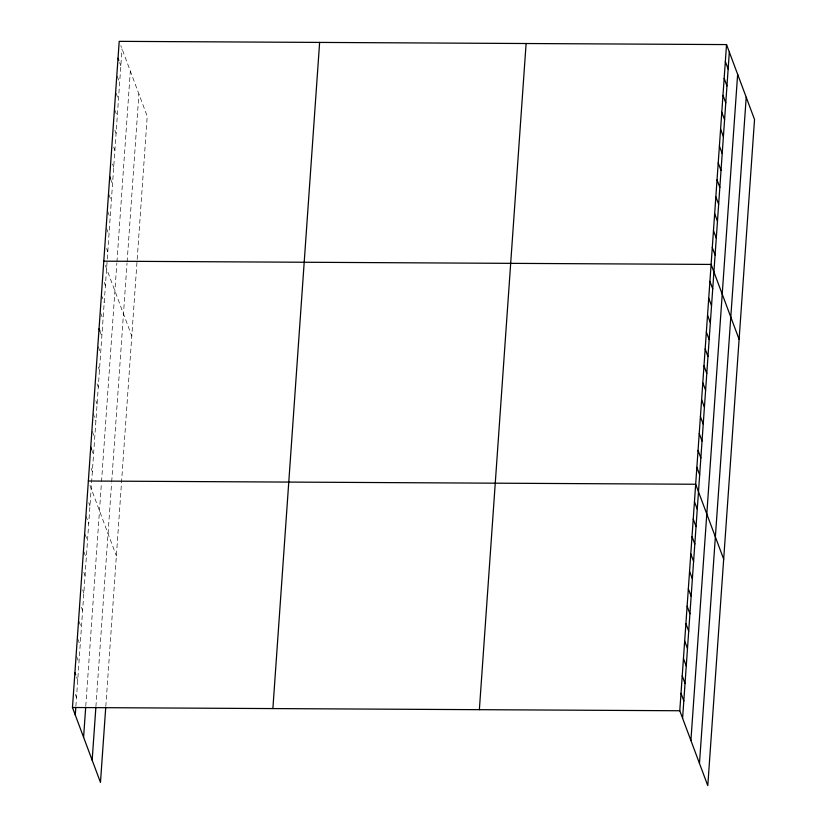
<?xml version="1.0" encoding="UTF-8"?>
<svg xmlns="http://www.w3.org/2000/svg" width="827" height="827" viewBox="0 0 827 827"><rect width="100%" height="100%" fill="white"/><g stroke="black" fill="none" stroke-linecap="round" stroke-linejoin="round"><path stroke-width="0.62" stroke-dasharray="4.13 3.1" d="M75.888 706.299L107.179 260.226M107.262 259.016L122.014 48.855M85.77 706.144L101.432 482.978M101.514 481.769L116.855 263.141M116.938 261.942L130.325 71.091M95.911 706.651L111.604 482.947M111.697 481.738L127.027 263.11M127.12 261.901L138.895 94.009M105.804 706.496L147.216 116.256L120.814 45.64M119.626 62.552L120.825 65.767M117.238 76.239L119.636 82.669M116.049 93.151L118.457 99.581M114.86 110.063L117.269 116.493M114.881 130.19L116.08 133.405M113.692 147.103L114.891 150.318M112.503 164.004L113.702 167.219M110.518 178.777L112.524 184.132M108.926 194.614L111.335 201.044M107.748 211.526L110.146 217.956M106.559 228.438L108.957 234.868M106.569 248.555L107.779 251.77M105.391 265.467L131.793 336.082M104.202 282.379L105.401 285.594M101.411 295.001L104.212 302.506M100.625 312.988L103.034 319.418M99.84 330.965L101.845 336.32M98.248 346.802L100.656 353.232M98.268 366.93L99.467 370.145M97.079 383.842L98.279 387.057M95.891 400.754L97.1 403.969M93.11 413.376L95.911 420.871M92.324 431.353L94.723 437.783M91.539 449.34L93.534 454.695M91.146 468.392L92.355 471.607M89.967 485.304L116.369 555.92M88.737 502.723L89.947 505.938M85.915 515.862L88.716 523.357M85.098 534.356L87.497 540.786M83.868 551.774L86.277 558.204M83.847 572.408L85.057 575.633M82.628 589.837L83.827 593.052M81.408 607.256L82.607 610.471M78.978 621.47L81.387 627.9M77.759 638.889L80.167 645.318M76.539 656.307L78.937 662.737M76.518 676.951L77.717 680.166M75.298 694.37L76.498 697.585"/><path stroke-width="1.24" d="M105.711 707.747L100.47 782.414L72.466 707.509L119.212 41.35L726.53 44.586L754.534 119.491L707.788 785.65L679.784 710.744L726.53 44.586M75.278 715.014L75.795 707.54M83.589 737.25L85.688 707.385M92.159 760.168L95.829 707.902M272.879 708.574L319.625 42.415M479.371 709.68L526.106 43.521M682.595 718.249L729.331 52.091M690.907 740.496L737.643 74.337M699.477 763.404L746.212 97.255M103.788 261.177L711.106 264.423L739.111 339.328M88.355 481.014L695.683 484.25L723.687 559.155M72.466 707.509L679.784 710.744M725.341 61.498L728.142 69.003M724.152 78.41L726.954 85.915M722.963 95.322L725.775 102.827M721.785 112.234L724.586 119.729M720.596 129.136L723.398 136.641M719.407 146.048L722.209 153.553M718.218 162.96L721.03 170.465M717.03 179.873L719.841 187.378M715.851 196.785L718.653 204.279M714.662 213.686L717.464 221.191M713.474 230.599L716.275 238.104M712.285 247.511L715.097 255.016M709.917 281.335L712.719 288.83M708.729 298.237L711.53 305.742M707.54 315.149L710.352 322.654M706.351 332.061L709.163 339.566M705.173 348.973L707.974 356.478M703.984 365.885L706.785 373.38M702.795 382.787L705.607 390.292M701.606 399.699L704.418 407.204M700.428 416.612L703.229 424.117M699.239 433.524L702.04 441.029M698.05 450.436L700.851 457.931M696.861 467.338L699.673 474.843M694.453 501.679L697.264 509.174M693.233 519.098L696.034 526.603M692.013 536.516L694.814 544.021M690.793 553.945L693.595 561.45M689.563 571.364L692.375 578.869M688.343 588.783L691.145 596.288M687.123 606.212L689.925 613.717M685.903 623.63L688.705 631.135M684.673 641.059L687.485 648.554M683.453 658.478L686.255 665.983M682.234 675.897L685.035 683.402M681.014 693.326L683.815 700.82M118.023 58.262L118.819 60.402M109.712 176.627L110.518 178.777M99.033 328.826L99.84 330.965M90.732 447.19L91.539 449.34M74.916 672.661L75.712 674.801"/></g></svg>
